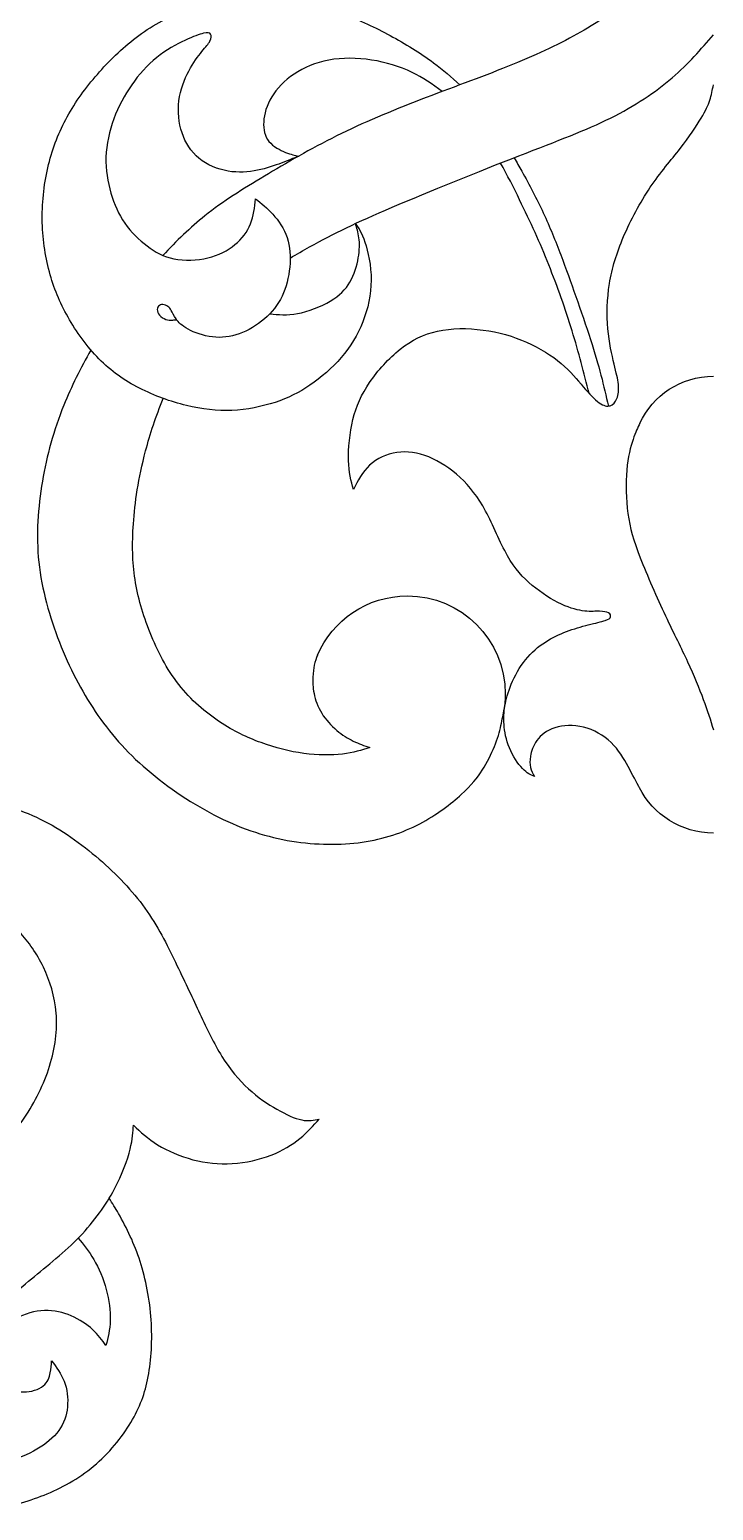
# Model space of a CAD drawing. Extents: x -97 to 91, y -16 to 189.
# Drawn here: x -41.8 to -5, y 26.9 to 106.5 of the extents above; entities that cross this region are included whole.
import ezdxf

# ---------------------------------------------------------------- set-up
doc = ezdxf.new("R2010")
doc.units = 0
doc.header["$MEASUREMENT"] = 0
doc.layers.add('LAYER_1', color=7, linetype='CONTINUOUS')

msp = doc.modelspace()

# ---------------------------------------------------------------- linework, layer by layer
at = {"layer": 'LAYER_1'}
for points, knots in [([(-5.0075, 117.3528), (-5.1664, 116.3835), (-5.3255, 115.4141), (-5.6877, 114.3236), (-5.6877, 114.3236), (-6.0499, 113.2331), (-6.6154, 112.0213), (-7.2869, 110.9561), (-7.2869, 110.9561), (-7.9583, 109.8908), (-8.7359, 108.9719), (-9.5689, 108.2146), (-9.5689, 108.2146), (-10.4019, 107.4573), (-11.2905, 106.8615), (-12.3508, 106.2759), (-12.3508, 106.2759), (-13.411, 105.6902), (-14.6429, 105.1146), (-16.0818, 104.5341), (-16.0818, 104.5341), (-17.5207, 103.9535), (-19.1666, 103.3678), (-20.7519, 102.7569), (-20.7519, 102.7569), (-22.3372, 102.146), (-23.8619, 101.5098), (-25.2756, 100.8081), (-25.2756, 100.8081), (-26.6892, 100.1063), (-27.9918, 99.3389), (-29.1631, 98.6371), (-29.1631, 98.6371), (-30.3345, 97.9353), (-31.3745, 97.2992), (-32.364, 96.5065), (-32.364, 96.5065), (-33.145, 95.881), (-33.8946, 95.1578), (-34.6251, 94.3795)], [0, 0, 0, 0, 0.0909091, 0.0909091, 0.0909091, 0.0909091, 0.1818182, 0.1818182, 0.1818182, 0.1818182, 0.2727273, 0.2727273, 0.2727273, 0.2727273, 0.3636364, 0.3636364, 0.3636364, 0.3636364, 0.4545455, 0.4545455, 0.4545455, 0.4545455, 0.5454545, 0.5454545, 0.5454545, 0.5454545, 0.6363636, 0.6363636, 0.6363636, 0.6363636, 0.7272727, 0.7272727, 0.7272727, 0.7272727, 0.8181818, 0.8181818, 0.8181818, 0.8181818, 1, 1, 1, 1]), ([(-28.8656, 91.2417), (-28.4068, 91.192), (-27.9479, 91.1423), (-27.3752, 91.2513), (-27.3752, 91.2513), (-26.8025, 91.3602), (-26.1159, 91.6278), (-25.6135, 91.9232), (-25.6135, 91.9232), (-25.1112, 92.2185), (-24.7931, 92.5417), (-24.5608, 92.9431), (-24.5608, 92.9431), (-24.3286, 93.3444), (-24.1822, 93.824), (-24.109, 94.2456), (-24.109, 94.2456), (-24.0358, 94.6672), (-24.0358, 95.0307), (-24.0738, 95.3293), (-24.0738, 95.3293), (-24.1118, 95.6279), (-24.1879, 95.8616), (-24.2639, 96.0952), (-24.2639, 96.0952), (-24.0919, 95.8464), (-23.92, 95.5976), (-23.7507, 95.092), (-23.7507, 95.092), (-23.5814, 94.5864), (-23.4148, 93.824), (-23.4173, 93.0541), (-23.4173, 93.0541), (-23.4198, 92.2842), (-23.5915, 91.5067), (-23.8692, 90.8024), (-23.8692, 90.8024), (-24.1468, 90.0981), (-24.5306, 89.467), (-25.0228, 88.894), (-25.0228, 88.894), (-25.5151, 88.3209), (-26.1159, 87.8059), (-26.7091, 87.402), (-26.7091, 87.402), (-27.3023, 86.9981), (-27.888, 86.7053), (-28.5872, 86.4756), (-28.5872, 86.4756), (-29.2865, 86.2459), (-30.0994, 86.0793), (-30.9071, 86.0439), (-30.9071, 86.0439), (-31.7149, 86.0086), (-32.5178, 86.1045), (-33.3584, 86.3089), (-33.3584, 86.3089), (-34.1989, 86.5134), (-35.0775, 86.8265), (-35.8802, 87.2379), (-35.8802, 87.2379), (-36.6829, 87.6494), (-37.41, 88.1593), (-38.0587, 88.8157), (-38.0587, 88.8157), (-38.7075, 89.472), (-39.2781, 90.2748), (-39.7248, 91.0649), (-39.7248, 91.0649), (-40.1716, 91.855), (-40.4948, 92.6326), (-40.727, 93.5034), (-40.727, 93.5034), (-40.9592, 94.3743), (-41.1006, 95.3387), (-41.1107, 96.3282), (-41.1107, 96.3282), (-41.1208, 97.3178), (-40.9996, 98.3326), (-40.7724, 99.2616), (-40.7724, 99.2616), (-40.5452, 100.1905), (-40.212, 101.0337), (-39.7678, 101.8365), (-39.7678, 101.8365), (-39.3235, 102.6392), (-38.7681, 103.4016), (-38.1471, 104.1185), (-38.1471, 104.1185), (-37.5261, 104.8354), (-36.8394, 105.5069), (-36.0619, 106.0976), (-36.0619, 106.0976), (-35.2845, 106.6883), (-34.416, 107.1983), (-33.4694, 107.5416), (-33.4694, 107.5416), (-32.5228, 107.8849), (-31.4978, 108.0616), (-30.5058, 108.1373), (-30.5058, 108.1373), (-29.5137, 108.213), (-28.5544, 108.1878), (-27.6154, 108.0515), (-27.6154, 108.0515), (-26.6763, 107.9152), (-25.7574, 107.6678), (-24.8891, 107.3497), (-24.8891, 107.3497), (-24.0207, 107.0317), (-23.2027, 106.6429), (-22.3949, 106.2062), (-22.3949, 106.2062), (-21.5871, 105.7695), (-20.7894, 105.2848), (-20.0548, 104.737), (-20.0548, 104.737), (-19.5543, 104.3638), (-19.0831, 103.9612), (-18.6539, 103.5477)], [0, 0, 0, 0, 0.0322581, 0.0322581, 0.0322581, 0.0322581, 0.0645161, 0.0645161, 0.0645161, 0.0645161, 0.0967742, 0.0967742, 0.0967742, 0.0967742, 0.1290323, 0.1290323, 0.1290323, 0.1290323, 0.1612903, 0.1612903, 0.1612903, 0.1612903, 0.1935484, 0.1935484, 0.1935484, 0.1935484, 0.2258065, 0.2258065, 0.2258065, 0.2258065, 0.2580645, 0.2580645, 0.2580645, 0.2580645, 0.2903226, 0.2903226, 0.2903226, 0.2903226, 0.3225806, 0.3225806, 0.3225806, 0.3225806, 0.3548387, 0.3548387, 0.3548387, 0.3548387, 0.3870968, 0.3870968, 0.3870968, 0.3870968, 0.4193548, 0.4193548, 0.4193548, 0.4193548, 0.4516129, 0.4516129, 0.4516129, 0.4516129, 0.483871, 0.483871, 0.483871, 0.483871, 0.516129, 0.516129, 0.516129, 0.516129, 0.5483871, 0.5483871, 0.5483871, 0.5483871, 0.5806452, 0.5806452, 0.5806452, 0.5806452, 0.6129032, 0.6129032, 0.6129032, 0.6129032, 0.6451613, 0.6451613, 0.6451613, 0.6451613, 0.6774194, 0.6774194, 0.6774194, 0.6774194, 0.7096774, 0.7096774, 0.7096774, 0.7096774, 0.7419355, 0.7419355, 0.7419355, 0.7419355, 0.7741935, 0.7741935, 0.7741935, 0.7741935, 0.8064516, 0.8064516, 0.8064516, 0.8064516, 0.8387097, 0.8387097, 0.8387097, 0.8387097, 0.8709677, 0.8709677, 0.8709677, 0.8709677, 0.9032258, 0.9032258, 0.9032258, 0.9032258, 0.9354839, 0.9354839, 0.9354839, 0.9354839, 1, 1, 1, 1]), ([(-19.5968, 103.1953), (-20.1221, 103.6068), (-20.6466, 103.946), (-21.2095, 104.2169), (-21.2095, 104.2169), (-21.886, 104.5425), (-22.6181, 104.7698), (-23.3906, 104.8884), (-23.3906, 104.8884), (-24.163, 105.0071), (-24.9759, 105.0172), (-25.6953, 104.886), (-25.6953, 104.886), (-26.4148, 104.7547), (-27.0408, 104.482), (-27.5608, 104.1312), (-27.5608, 104.1312), (-28.0809, 103.7803), (-28.4949, 103.3511), (-28.7675, 102.9017), (-28.7675, 102.9017), (-29.0401, 102.4524), (-29.1714, 101.9828), (-29.1966, 101.5664), (-29.1966, 101.5664), (-29.2219, 101.1498), (-29.1411, 100.7863), (-28.9139, 100.5086), (-28.9139, 100.5086), (-28.6867, 100.2309), (-28.3131, 100.0391), (-28.022, 99.9221), (-28.022, 99.9221), (-27.7309, 99.8051), (-27.5221, 99.7629), (-27.3135, 99.7208), (-27.3135, 99.7208), (-27.6029, 99.6014), (-27.8924, 99.4819), (-28.2517, 99.3465), (-28.2517, 99.3465), (-28.6109, 99.211), (-29.0402, 99.0596), (-29.5273, 98.9611), (-29.5273, 98.9611), (-30.0145, 98.8627), (-30.5598, 98.8172), (-31.1177, 98.9131), (-31.1177, 98.9131), (-31.6756, 99.009), (-32.2461, 99.2464), (-32.6803, 99.6023), (-32.6803, 99.6023), (-33.1145, 99.9582), (-33.4124, 100.4328), (-33.5916, 100.973), (-33.5916, 100.973), (-33.7708, 101.5132), (-33.8314, 102.1191), (-33.7557, 102.7023), (-33.7557, 102.7023), (-33.68, 103.2854), (-33.4679, 103.8458), (-33.2306, 104.2976), (-33.2306, 104.2976), (-32.9934, 104.7495), (-32.7308, 105.0929), (-32.5238, 105.3453), (-32.5238, 105.3453), (-32.3168, 105.5977), (-32.1653, 105.7593), (-32.0871, 105.9107), (-32.0871, 105.9107), (-32.0088, 106.0622), (-32.0037, 106.2036), (-32.0542, 106.2818), (-32.0542, 106.2818), (-32.1047, 106.3601), (-32.2108, 106.3752), (-32.4304, 106.3248), (-32.4304, 106.3248), (-32.65, 106.2743), (-32.9832, 106.1581), (-33.4325, 105.9461), (-33.4325, 105.9461), (-33.8819, 105.734), (-34.4474, 105.426), (-34.9548, 105.0196), (-34.9548, 105.0196), (-35.4622, 104.6132), (-35.9116, 104.1083), (-36.3003, 103.553), (-36.3003, 103.553), (-36.689, 102.9976), (-37.0172, 102.3917), (-37.2595, 101.7304), (-37.2595, 101.7304), (-37.5018, 101.069), (-37.6584, 100.352), (-37.6811, 99.668), (-37.6811, 99.668), (-37.7038, 98.9839), (-37.5927, 98.3325), (-37.4161, 97.7342), (-37.4161, 97.7342), (-37.2394, 97.136), (-36.997, 96.5907), (-36.6638, 96.1111), (-36.6638, 96.1111), (-36.3306, 95.6315), (-35.9064, 95.2175), (-35.4723, 94.8868), (-35.4723, 94.8868), (-35.0381, 94.5561), (-34.5938, 94.3087), (-34.0308, 94.1976), (-34.0308, 94.1976), (-33.4679, 94.0865), (-32.7863, 94.1117), (-32.2032, 94.2506), (-32.2032, 94.2506), (-31.6201, 94.3894), (-31.1353, 94.6419), (-30.7491, 94.9574), (-30.7491, 94.9574), (-30.3629, 95.273), (-30.0751, 95.6517), (-29.906, 96.0732), (-29.906, 96.0732), (-29.7369, 96.4948), (-29.6863, 96.9593), (-29.6359, 97.4237), (-29.6359, 97.4237), (-29.3229, 97.1764), (-29.0098, 96.929), (-28.7044, 96.5907), (-28.7044, 96.5907), (-28.399, 96.2525), (-28.101, 95.8233), (-27.937, 95.3361), (-27.937, 95.3361), (-27.7729, 94.8489), (-27.7426, 94.3036), (-27.7956, 93.7558), (-27.7956, 93.7558), (-27.8486, 93.208), (-27.985, 92.6577), (-28.2121, 92.1832), (-28.2121, 92.1832), (-28.4393, 91.7086), (-28.7574, 91.3097), (-29.1562, 90.9664), (-29.1562, 90.9664), (-29.5551, 90.6231), (-30.0348, 90.3353), (-30.5144, 90.1636), (-30.5144, 90.1636), (-30.994, 89.992), (-31.4736, 89.9364), (-31.9583, 89.9945), (-31.9583, 89.9945), (-32.443, 90.0525), (-32.9328, 90.2242), (-33.2685, 90.4085), (-33.2685, 90.4085), (-33.6042, 90.5927), (-33.786, 90.7897), (-33.9122, 90.9664), (-33.9122, 90.9664), (-34.0384, 91.1431), (-34.1091, 91.2996), (-34.169, 91.4094), (-34.169, 91.4094), (-34.229, 91.5192), (-34.2783, 91.5823), (-34.354, 91.6353), (-34.354, 91.6353), (-34.4297, 91.6883), (-34.532, 91.7312), (-34.6247, 91.7369), (-34.6247, 91.7369), (-34.7175, 91.7426), (-34.8008, 91.711), (-34.8551, 91.6499), (-34.8551, 91.6499), (-34.9093, 91.5886), (-34.9346, 91.4977), (-34.9157, 91.3943), (-34.9157, 91.3943), (-34.8967, 91.2908), (-34.8336, 91.1746), (-34.732, 91.0869), (-34.732, 91.0869), (-34.6304, 90.9992), (-34.4903, 90.9398), (-34.3736, 90.9146), (-34.3736, 90.9146), (-34.2568, 90.8894), (-34.1634, 90.8982), (-34.0851, 90.9053), (-34.0851, 90.9053), (-34.0068, 90.9124), (-33.9436, 90.9178), (-33.8805, 90.9232)], [0, 0, 0, 0, 0.0192308, 0.0192308, 0.0192308, 0.0192308, 0.0384615, 0.0384615, 0.0384615, 0.0384615, 0.0576923, 0.0576923, 0.0576923, 0.0576923, 0.0769231, 0.0769231, 0.0769231, 0.0769231, 0.0961538, 0.0961538, 0.0961538, 0.0961538, 0.1153846, 0.1153846, 0.1153846, 0.1153846, 0.1346154, 0.1346154, 0.1346154, 0.1346154, 0.1538462, 0.1538462, 0.1538462, 0.1538462, 0.1730769, 0.1730769, 0.1730769, 0.1730769, 0.1923077, 0.1923077, 0.1923077, 0.1923077, 0.2115385, 0.2115385, 0.2115385, 0.2115385, 0.2307692, 0.2307692, 0.2307692, 0.2307692, 0.25, 0.25, 0.25, 0.25, 0.2692308, 0.2692308, 0.2692308, 0.2692308, 0.2884615, 0.2884615, 0.2884615, 0.2884615, 0.3076923, 0.3076923, 0.3076923, 0.3076923, 0.3269231, 0.3269231, 0.3269231, 0.3269231, 0.3461538, 0.3461538, 0.3461538, 0.3461538, 0.3653846, 0.3653846, 0.3653846, 0.3653846, 0.3846154, 0.3846154, 0.3846154, 0.3846154, 0.4038462, 0.4038462, 0.4038462, 0.4038462, 0.4230769, 0.4230769, 0.4230769, 0.4230769, 0.4423077, 0.4423077, 0.4423077, 0.4423077, 0.4615385, 0.4615385, 0.4615385, 0.4615385, 0.4807692, 0.4807692, 0.4807692, 0.4807692, 0.5, 0.5, 0.5, 0.5, 0.5192308, 0.5192308, 0.5192308, 0.5192308, 0.5384615, 0.5384615, 0.5384615, 0.5384615, 0.5576923, 0.5576923, 0.5576923, 0.5576923, 0.5769231, 0.5769231, 0.5769231, 0.5769231, 0.5961538, 0.5961538, 0.5961538, 0.5961538, 0.6153846, 0.6153846, 0.6153846, 0.6153846, 0.6346154, 0.6346154, 0.6346154, 0.6346154, 0.6538462, 0.6538462, 0.6538462, 0.6538462, 0.6730769, 0.6730769, 0.6730769, 0.6730769, 0.6923077, 0.6923077, 0.6923077, 0.6923077, 0.7115385, 0.7115385, 0.7115385, 0.7115385, 0.7307692, 0.7307692, 0.7307692, 0.7307692, 0.75, 0.75, 0.75, 0.75, 0.7692308, 0.7692308, 0.7692308, 0.7692308, 0.7884615, 0.7884615, 0.7884615, 0.7884615, 0.8076923, 0.8076923, 0.8076923, 0.8076923, 0.8269231, 0.8269231, 0.8269231, 0.8269231, 0.8461538, 0.8461538, 0.8461538, 0.8461538, 0.8653846, 0.8653846, 0.8653846, 0.8653846, 0.8846154, 0.8846154, 0.8846154, 0.8846154, 0.9038462, 0.9038462, 0.9038462, 0.9038462, 0.9230769, 0.9230769, 0.9230769, 0.9230769, 0.9423077, 0.9423077, 0.9423077, 0.9423077, 0.9615385, 0.9615385, 0.9615385, 0.9615385, 1, 1, 1, 1]), ([(-27.7717, 94.2364), (-27.4194, 94.4472), (-27.0702, 94.6476), (-26.731, 94.8366), (-26.731, 94.8366), (-25.4083, 95.5737), (-24.2369, 96.1392), (-22.2831, 96.9722), (-22.2831, 96.9722), (-20.3292, 97.8053), (-17.5928, 98.9059), (-15.4723, 99.7339), (-15.4723, 99.7339), (-13.3518, 100.5619), (-11.8473, 101.1173), (-10.5397, 101.7686), (-10.5397, 101.7686), (-9.2321, 102.4198), (-8.1213, 103.167), (-7.2321, 103.9294), (-7.2321, 103.9294), (-6.3429, 104.6917), (-5.6751, 105.4693), (-5.0075, 106.2468)], [0, 0, 0, 0, 0.1428571, 0.1428571, 0.1428571, 0.1428571, 0.2857143, 0.2857143, 0.2857143, 0.2857143, 0.4285714, 0.4285714, 0.4285714, 0.4285714, 0.5714286, 0.5714286, 0.5714286, 0.5714286, 0.7142857, 0.7142857, 0.7142857, 0.7142857, 1, 1, 1, 1]), ([(-8.9508, 65.676), (-9.1535, 66.0639), (-9.3562, 66.452), (-9.5938, 66.8833), (-9.5938, 66.8833), (-9.8315, 67.3146), (-10.1041, 67.7892), (-10.508, 68.1779), (-10.508, 68.1779), (-10.9119, 68.5667), (-11.4471, 68.8697), (-11.9924, 69.006), (-11.9924, 69.006), (-12.5376, 69.1423), (-13.093, 69.1119), (-13.5322, 68.9706), (-13.5322, 68.9706), (-13.9714, 68.8292), (-14.2946, 68.5768), (-14.5016, 68.2941), (-14.5016, 68.2941), (-14.7086, 68.0113), (-14.7995, 67.6983), (-14.8449, 67.4484), (-14.8449, 67.4484), (-14.8904, 67.1985), (-14.8904, 67.0117), (-14.8474, 66.8401), (-14.8474, 66.8401), (-14.8045, 66.6684), (-14.7187, 66.5118), (-14.6329, 66.3553), (-14.6329, 66.3553), (-14.8348, 66.4412), (-15.0368, 66.527), (-15.2791, 66.7794), (-15.2791, 66.7794), (-15.5214, 67.0318), (-15.8042, 67.4509), (-15.9834, 67.8876), (-15.9834, 67.8876), (-16.1626, 68.3244), (-16.2384, 68.7788), (-16.2666, 69.1481), (-16.2666, 69.1481), (-16.2948, 69.5174), (-16.2755, 69.8016), (-16.2175, 70.1423), (-16.2175, 70.1423), (-16.1594, 70.4831), (-16.0626, 70.8805), (-15.8804, 71.319), (-15.8804, 71.319), (-15.6982, 71.7575), (-15.4306, 72.2371), (-15.11, 72.6335), (-15.11, 72.6335), (-14.7894, 73.0298), (-14.4158, 73.3428), (-14.0447, 73.5851), (-14.0447, 73.5851), (-13.6736, 73.8275), (-13.305, 73.9991), (-12.9138, 74.1456), (-12.9138, 74.1456), (-12.5225, 74.292), (-12.1085, 74.4131), (-11.7349, 74.509), (-11.7349, 74.509), (-11.3613, 74.605), (-11.0281, 74.6757), (-10.8287, 74.7413), (-10.8287, 74.7413), (-10.6292, 74.807), (-10.5635, 74.8675), (-10.5433, 74.9382), (-10.5433, 74.9382), (-10.5232, 75.0089), (-10.5484, 75.0897), (-10.6468, 75.1477), (-10.6468, 75.1477), (-10.7453, 75.2058), (-10.917, 75.2412), (-11.129, 75.2437), (-11.129, 75.2437), (-11.3411, 75.2462), (-11.5935, 75.2159), (-11.9292, 75.2512), (-11.9292, 75.2512), (-12.265, 75.2866), (-12.6841, 75.3876), (-13.1813, 75.6198), (-13.1813, 75.6198), (-13.6786, 75.852), (-14.2542, 76.2156), (-14.7565, 76.632), (-14.7565, 76.632), (-15.2589, 77.0486), (-15.6881, 77.5182), (-16.0869, 78.2249), (-16.0869, 78.2249), (-16.4857, 78.9318), (-16.8543, 79.8759), (-17.2607, 80.6307), (-17.2607, 80.6307), (-17.6671, 81.3855), (-18.1115, 81.9509), (-18.629, 82.4306), (-18.629, 82.4306), (-19.1465, 82.9102), (-19.7372, 83.304), (-20.3203, 83.5413), (-20.3203, 83.5413), (-20.9034, 83.7786), (-21.479, 83.8594), (-22.0318, 83.7786), (-22.0318, 83.7786), (-22.5847, 83.6978), (-23.1148, 83.4554), (-23.501, 83.097), (-23.501, 83.097), (-23.8872, 82.7385), (-24.1296, 82.264), (-24.3719, 81.7894), (-24.3719, 81.7894), (-24.4931, 82.2488), (-24.6143, 82.7083), (-24.6345, 83.3519), (-24.6345, 83.3519), (-24.6547, 83.9957), (-24.5739, 84.8237), (-24.3947, 85.5507), (-24.3947, 85.5507), (-24.2154, 86.2777), (-23.9377, 86.9038), (-23.5011, 87.5449), (-23.5011, 87.5449), (-23.0643, 88.1861), (-22.4685, 88.8425), (-21.8526, 89.3322), (-21.8526, 89.3322), (-21.2367, 89.8219), (-20.6005, 90.1451), (-19.8482, 90.3091), (-19.8482, 90.3091), (-19.096, 90.4732), (-18.2276, 90.4783), (-17.3971, 90.3672), (-17.3971, 90.3672), (-16.5666, 90.2561), (-15.7739, 90.0289), (-15.057, 89.7134), (-15.057, 89.7134), (-14.3401, 89.3979), (-13.6988, 88.9939), (-13.1965, 88.5673), (-13.1965, 88.5673), (-12.6942, 88.1407), (-12.3306, 87.6913), (-12.005, 87.3127), (-12.005, 87.3127), (-11.6793, 86.9341), (-11.3915, 86.6261), (-11.1518, 86.4544), (-11.1518, 86.4544), (-10.9119, 86.2828), (-10.7201, 86.2474), (-10.5611, 86.2953), (-10.5611, 86.2953), (-10.402, 86.3433), (-10.2758, 86.4746), (-10.1975, 86.6765), (-10.1975, 86.6765), (-10.1193, 86.8785), (-10.089, 87.1512), (-10.1167, 87.444), (-10.1167, 87.444), (-10.1445, 87.7368), (-10.2303, 88.0498), (-10.3489, 88.537), (-10.3489, 88.537), (-10.4676, 89.0242), (-10.6191, 89.6856), (-10.6847, 90.4379), (-10.6847, 90.4379), (-10.7503, 91.1901), (-10.7302, 92.0333), (-10.5964, 92.8613), (-10.5964, 92.8613), (-10.4626, 93.6893), (-10.2152, 94.5022), (-9.8365, 95.3882), (-9.8365, 95.3882), (-9.4579, 96.2743), (-8.9479, 97.2335), (-8.4027, 98.0413), (-8.4027, 98.0413), (-7.8574, 98.8491), (-7.2768, 99.5055), (-6.7922, 100.1264), (-6.7922, 100.1264), (-6.3074, 100.7474), (-5.9187, 101.3331), (-5.6637, 101.7597), (-5.6637, 101.7597), (-5.4088, 102.1863), (-5.2876, 102.4539), (-5.2005, 102.7265), (-5.2005, 102.7265), (-5.1134, 102.9992), (-5.0605, 103.2769), (-5.0075, 103.5546)], [0, 0, 0, 0, 0.0185185, 0.0185185, 0.0185185, 0.0185185, 0.037037, 0.037037, 0.037037, 0.037037, 0.0555556, 0.0555556, 0.0555556, 0.0555556, 0.0740741, 0.0740741, 0.0740741, 0.0740741, 0.0925926, 0.0925926, 0.0925926, 0.0925926, 0.1111111, 0.1111111, 0.1111111, 0.1111111, 0.1296296, 0.1296296, 0.1296296, 0.1296296, 0.1481481, 0.1481481, 0.1481481, 0.1481481, 0.1666667, 0.1666667, 0.1666667, 0.1666667, 0.1851852, 0.1851852, 0.1851852, 0.1851852, 0.2037037, 0.2037037, 0.2037037, 0.2037037, 0.2222222, 0.2222222, 0.2222222, 0.2222222, 0.2407407, 0.2407407, 0.2407407, 0.2407407, 0.2592593, 0.2592593, 0.2592593, 0.2592593, 0.2777778, 0.2777778, 0.2777778, 0.2777778, 0.2962963, 0.2962963, 0.2962963, 0.2962963, 0.3148148, 0.3148148, 0.3148148, 0.3148148, 0.3333333, 0.3333333, 0.3333333, 0.3333333, 0.3518519, 0.3518519, 0.3518519, 0.3518519, 0.3703704, 0.3703704, 0.3703704, 0.3703704, 0.3888889, 0.3888889, 0.3888889, 0.3888889, 0.4074074, 0.4074074, 0.4074074, 0.4074074, 0.4259259, 0.4259259, 0.4259259, 0.4259259, 0.4444444, 0.4444444, 0.4444444, 0.4444444, 0.462963, 0.462963, 0.462963, 0.462963, 0.4814815, 0.4814815, 0.4814815, 0.4814815, 0.5, 0.5, 0.5, 0.5, 0.5185185, 0.5185185, 0.5185185, 0.5185185, 0.537037, 0.537037, 0.537037, 0.537037, 0.5555556, 0.5555556, 0.5555556, 0.5555556, 0.5740741, 0.5740741, 0.5740741, 0.5740741, 0.5925926, 0.5925926, 0.5925926, 0.5925926, 0.6111111, 0.6111111, 0.6111111, 0.6111111, 0.6296296, 0.6296296, 0.6296296, 0.6296296, 0.6481481, 0.6481481, 0.6481481, 0.6481481, 0.6666667, 0.6666667, 0.6666667, 0.6666667, 0.6851852, 0.6851852, 0.6851852, 0.6851852, 0.7037037, 0.7037037, 0.7037037, 0.7037037, 0.7222222, 0.7222222, 0.7222222, 0.7222222, 0.7407407, 0.7407407, 0.7407407, 0.7407407, 0.7592593, 0.7592593, 0.7592593, 0.7592593, 0.7777778, 0.7777778, 0.7777778, 0.7777778, 0.7962963, 0.7962963, 0.7962963, 0.7962963, 0.8148148, 0.8148148, 0.8148148, 0.8148148, 0.8333333, 0.8333333, 0.8333333, 0.8333333, 0.8518519, 0.8518519, 0.8518519, 0.8518519, 0.8703704, 0.8703704, 0.8703704, 0.8703704, 0.8888889, 0.8888889, 0.8888889, 0.8888889, 0.9074074, 0.9074074, 0.9074074, 0.9074074, 0.9259259, 0.9259259, 0.9259259, 0.9259259, 0.9444444, 0.9444444, 0.9444444, 0.9444444, 0.962963, 0.962963, 0.962963, 0.962963, 1, 1, 1, 1]), ([(-15.7253, 99.6349), (-15.5863, 99.3965), (-15.4492, 99.1554), (-15.314, 98.9132), (-15.314, 98.9132), (-14.9025, 98.1761), (-14.5087, 97.4289), (-14.1579, 96.6716), (-14.1579, 96.6716), (-13.807, 95.9142), (-13.499, 95.1468), (-13.2163, 94.4047), (-13.2163, 94.4047), (-12.9336, 93.6625), (-12.676, 92.9455), (-12.4059, 92.1756), (-12.4059, 92.1756), (-12.1358, 91.4057), (-11.8531, 90.5827), (-11.6208, 89.8608), (-11.6208, 89.8608), (-11.3886, 89.1388), (-11.2068, 88.5178), (-11.0549, 87.9374), (-11.0549, 87.9374), (-10.9028, 87.3569), (-10.7804, 86.817), (-10.6582, 86.2771)], [0, 0, 0, 0, 0.125, 0.125, 0.125, 0.125, 0.25, 0.25, 0.25, 0.25, 0.375, 0.375, 0.375, 0.375, 0.5, 0.5, 0.5, 0.5, 0.625, 0.625, 0.625, 0.625, 0.75, 0.75, 0.75, 0.75, 1, 1, 1, 1]), ([(-11.682, 86.9488), (-11.9666, 88.0524), (-12.2511, 89.1561), (-12.608, 90.3187), (-12.608, 90.3187), (-12.9648, 91.4814), (-13.394, 92.7032), (-13.8636, 93.8745), (-13.8636, 93.8745), (-14.3331, 95.0459), (-14.843, 96.1667), (-15.4312, 97.3683), (-15.4312, 97.3683), (-15.7533, 98.0263), (-16.0988, 98.7086), (-16.4533, 99.3487)], [0, 0, 0, 0, 0.2, 0.2, 0.2, 0.2, 0.4, 0.4, 0.4, 0.4, 0.6, 0.6, 0.6, 0.6, 1, 1, 1, 1]), ([(-38.4931, 89.2895), (-39.0472, 88.3287), (-39.5471, 87.3127), (-39.9473, 86.3232), (-39.9473, 86.3232), (-40.5026, 84.95), (-40.8662, 83.6271), (-41.1035, 82.2286), (-41.1035, 82.2286), (-41.3407, 80.8302), (-41.4518, 79.3559), (-41.2953, 77.8817), (-41.2953, 77.8817), (-41.1388, 76.4075), (-40.7147, 74.9332), (-40.1846, 73.5751), (-40.1846, 73.5751), (-39.6545, 72.217), (-39.0183, 70.975), (-38.256, 69.8441), (-38.256, 69.8441), (-37.4936, 68.7132), (-36.605, 67.6933), (-35.4741, 66.724), (-35.4741, 66.724), (-34.3432, 65.7546), (-32.9699, 64.8357), (-31.632, 64.1693), (-31.632, 64.1693), (-30.2941, 63.5029), (-28.9915, 63.0888), (-27.6838, 62.8768), (-27.6838, 62.8768), (-26.3762, 62.6648), (-25.0635, 62.6546), (-23.8973, 62.8212), (-23.8973, 62.8212), (-22.731, 62.9878), (-21.7112, 63.3312), (-20.8074, 63.8058), (-20.8074, 63.8058), (-19.9037, 64.2803), (-19.1161, 64.8862), (-18.567, 65.3873), (-18.567, 65.3873), (-18.018, 65.8884), (-17.7074, 66.2847), (-17.4399, 66.7012), (-17.4399, 66.7012), (-17.1723, 67.1177), (-16.9476, 67.5544), (-16.7821, 67.9646), (-16.7821, 67.9646), (-16.6167, 68.3748), (-16.5104, 68.7585), (-16.4348, 69.092), (-16.4348, 69.092), (-16.3593, 69.4255), (-16.3146, 69.709), (-16.2698, 69.9924)], [0, 0, 0, 0, 0.0625, 0.0625, 0.0625, 0.0625, 0.125, 0.125, 0.125, 0.125, 0.1875, 0.1875, 0.1875, 0.1875, 0.25, 0.25, 0.25, 0.25, 0.3125, 0.3125, 0.3125, 0.3125, 0.375, 0.375, 0.375, 0.375, 0.4375, 0.4375, 0.4375, 0.4375, 0.5, 0.5, 0.5, 0.5, 0.5625, 0.5625, 0.5625, 0.5625, 0.625, 0.625, 0.625, 0.625, 0.6875, 0.6875, 0.6875, 0.6875, 0.75, 0.75, 0.75, 0.75, 0.8125, 0.8125, 0.8125, 0.8125, 0.875, 0.875, 0.875, 0.875, 1, 1, 1, 1]), ([(-26.3066, 72.8741), (-26.3686, 72.7059), (-26.4306, 72.5376), (-26.4742, 72.3492), (-26.4742, 72.3492), (-26.5179, 72.1608), (-26.5431, 71.9522), (-26.5538, 71.7003), (-26.5538, 71.7003), (-26.5645, 71.4483), (-26.5606, 71.1529), (-26.4918, 70.8159), (-26.4918, 70.8159), (-26.4229, 70.4789), (-26.2891, 70.1002), (-26.0746, 69.7519), (-26.0746, 69.7519), (-25.86, 69.4035), (-25.5646, 69.0854), (-25.268, 68.8355), (-25.268, 68.8355), (-24.9714, 68.5856), (-24.6735, 68.4038), (-24.3769, 68.26), (-24.3769, 68.26), (-24.0803, 68.1161), (-23.7849, 68.0101), (-23.4896, 67.904), (-23.4896, 67.904), (-23.9313, 67.7678), (-24.3731, 67.6314), (-24.9613, 67.562), (-24.9613, 67.562), (-25.5494, 67.4926), (-26.2841, 67.49), (-27.0426, 67.5923), (-27.0426, 67.5923), (-27.8012, 67.6945), (-28.5838, 67.9015), (-29.336, 68.1742), (-29.336, 68.1742), (-30.0883, 68.4468), (-30.8103, 68.785), (-31.5676, 69.2899), (-31.5676, 69.2899), (-32.325, 69.7948), (-33.1177, 70.4663), (-33.7664, 71.2967), (-33.7664, 71.2967), (-34.4152, 72.1273), (-34.9201, 73.1169), (-35.3089, 74.0862), (-35.3089, 74.0862), (-35.6976, 75.0555), (-35.9703, 76.0048), (-36.1167, 76.9489), (-36.1167, 76.9489), (-36.2631, 77.893), (-36.2833, 78.8321), (-36.2047, 79.9509), (-36.2047, 79.9509), (-36.1262, 81.0698), (-35.9489, 82.3685), (-35.5501, 83.8679), (-35.5501, 83.8679), (-35.3107, 84.768), (-34.9914, 85.7405), (-34.6026, 86.6846)], [0, 0, 0, 0, 0.0555556, 0.0555556, 0.0555556, 0.0555556, 0.1111111, 0.1111111, 0.1111111, 0.1111111, 0.1666667, 0.1666667, 0.1666667, 0.1666667, 0.2222222, 0.2222222, 0.2222222, 0.2222222, 0.2777778, 0.2777778, 0.2777778, 0.2777778, 0.3333333, 0.3333333, 0.3333333, 0.3333333, 0.3888889, 0.3888889, 0.3888889, 0.3888889, 0.4444444, 0.4444444, 0.4444444, 0.4444444, 0.5, 0.5, 0.5, 0.5, 0.5555556, 0.5555556, 0.5555556, 0.5555556, 0.6111111, 0.6111111, 0.6111111, 0.6111111, 0.6666667, 0.6666667, 0.6666667, 0.6666667, 0.7222222, 0.7222222, 0.7222222, 0.7222222, 0.7777778, 0.7777778, 0.7777778, 0.7777778, 0.8333333, 0.8333333, 0.8333333, 0.8333333, 0.8888889, 0.8888889, 0.8888889, 0.8888889, 1, 1, 1, 1]), ([(-8.9617, 85.3603), (-9.08, 85.1167), (-9.1983, 84.8729), (-9.3306, 84.4797), (-9.3306, 84.4797), (-9.463, 84.0865), (-9.6094, 83.5438), (-9.6712, 82.837), (-9.6712, 82.837), (-9.7331, 82.1301), (-9.7104, 81.2592), (-9.6031, 80.4893), (-9.6031, 80.4893), (-9.4958, 79.7194), (-9.3039, 79.0504), (-8.9417, 78.1151), (-8.9417, 78.1151), (-8.5795, 77.1798), (-8.0468, 75.9782), (-7.5861, 74.9975), (-7.5861, 74.9975), (-7.1254, 74.0167), (-6.7366, 73.2568), (-6.3984, 72.5273), (-6.3984, 72.5273), (-6.0601, 71.7978), (-5.7723, 71.0985), (-5.5489, 70.4939), (-5.5489, 70.4939), (-5.3255, 69.8894), (-5.1665, 69.3794), (-5.0075, 68.8695)], [0, 0, 0, 0, 0.1111111, 0.1111111, 0.1111111, 0.1111111, 0.2222222, 0.2222222, 0.2222222, 0.2222222, 0.3333333, 0.3333333, 0.3333333, 0.3333333, 0.4444444, 0.4444444, 0.4444444, 0.4444444, 0.5555556, 0.5555556, 0.5555556, 0.5555556, 0.6666667, 0.6666667, 0.6666667, 0.6666667, 0.7777778, 0.7777778, 0.7777778, 0.7777778, 1, 1, 1, 1]), ([(-26.3068, 72.8736), (-25.5031, 74.7504), (-23.6394, 76.0653), (-21.4684, 76.0653), (-21.4684, 76.0653), (-18.5629, 76.0653), (-16.2076, 73.71), (-16.2076, 70.8044), (-16.2076, 70.8044), (-16.2076, 70.5184), (-16.2304, 70.2377), (-16.2743, 69.964)], [0, 0, 0, 0, 0.25, 0.25, 0.25, 0.25, 0.5, 0.5, 0.5, 0.5, 1, 1, 1, 1]), ([(-56.5616, 60.0951), (-56.5434, 60.1234), (-56.5251, 60.1517), (-56.5066, 60.1799), (-56.5066, 60.1799), (-55.6509, 61.4901), (-54.5149, 62.7624), (-53.206, 63.627), (-53.206, 63.627), (-51.8971, 64.4916), (-50.4152, 64.9485), (-48.9372, 65.1567), (-48.9372, 65.1567), (-47.4591, 65.3649), (-45.9849, 65.3246), (-44.652, 65.1176), (-44.652, 65.1176), (-43.3192, 64.9106), (-42.1277, 64.5369), (-41.0018, 63.9564), (-41.0018, 63.9564), (-39.8759, 63.3758), (-38.8156, 62.5881), (-37.8766, 61.7551), (-37.8766, 61.7551), (-36.9375, 60.9221), (-36.1196, 60.0436), (-35.4633, 59.0944), (-35.4633, 59.0944), (-34.807, 58.1453), (-34.3122, 57.1254), (-33.8628, 56.1914), (-33.8628, 56.1914), (-33.4135, 55.2574), (-33.0096, 54.4091), (-32.6259, 53.5913), (-32.6259, 53.5913), (-32.2422, 52.7734), (-31.8787, 51.9858), (-31.4496, 51.2991), (-31.4496, 51.2991), (-31.0204, 50.6125), (-30.5256, 50.0268), (-30.0157, 49.5573), (-30.0157, 49.5573), (-29.5058, 49.0878), (-28.9807, 48.7344), (-28.486, 48.4517), (-28.486, 48.4517), (-27.9912, 48.1689), (-27.5266, 47.9569), (-27.1531, 47.8811), (-27.1531, 47.8811), (-26.7795, 47.8054), (-26.4967, 47.866), (-26.214, 47.9265)], [0, 0, 0, 0, 0.0666667, 0.0666667, 0.0666667, 0.0666667, 0.1333333, 0.1333333, 0.1333333, 0.1333333, 0.2, 0.2, 0.2, 0.2, 0.2666667, 0.2666667, 0.2666667, 0.2666667, 0.3333333, 0.3333333, 0.3333333, 0.3333333, 0.4, 0.4, 0.4, 0.4, 0.4666667, 0.4666667, 0.4666667, 0.4666667, 0.5333333, 0.5333333, 0.5333333, 0.5333333, 0.6, 0.6, 0.6, 0.6, 0.6666667, 0.6666667, 0.6666667, 0.6666667, 0.7333333, 0.7333333, 0.7333333, 0.7333333, 0.8, 0.8, 0.8, 0.8, 0.8666667, 0.8666667, 0.8666667, 0.8666667, 1, 1, 1, 1]), ([(-51.3748, 39.9314), (-51.8409, 40.1755), (-52.307, 40.4196), (-52.8404, 40.741), (-52.8404, 40.741), (-53.3739, 41.0625), (-53.9747, 41.4613), (-54.5149, 42.0141), (-54.5149, 42.0141), (-55.0551, 42.567), (-55.5348, 43.2738), (-55.8351, 44.0185), (-55.8351, 44.0185), (-56.1355, 44.7632), (-56.2567, 45.5458), (-56.2795, 46.2753), (-56.2795, 46.2753), (-56.3022, 47.0048), (-56.2264, 47.6814), (-56.0598, 48.2494), (-56.0598, 48.2494), (-55.8932, 48.8173), (-55.6357, 49.2768), (-55.3782, 49.7362), (-55.3782, 49.7362), (-55.348, 49.2516), (-55.3176, 48.7668), (-55.1889, 48.2165), (-55.1889, 48.2165), (-55.0602, 47.6662), (-54.833, 47.0502), (-54.4821, 46.5126), (-54.4821, 46.5126), (-54.1312, 45.9749), (-53.6566, 45.5155), (-53.1063, 45.1343), (-53.1063, 45.1343), (-52.556, 44.7531), (-51.9299, 44.4501), (-51.2004, 44.2609), (-51.2004, 44.2609), (-50.4709, 44.0715), (-49.6378, 43.9957), (-48.7821, 44.0336), (-48.7821, 44.0336), (-47.9263, 44.0715), (-47.0478, 44.223), (-46.2577, 44.5006), (-46.2577, 44.5006), (-45.4675, 44.7783), (-44.7658, 45.1823), (-44.0665, 45.7654), (-44.0665, 45.7654), (-43.3673, 46.3485), (-42.6705, 47.1109), (-42.0824, 47.9767), (-42.0824, 47.9767), (-41.4942, 48.8426), (-41.0145, 49.812), (-40.7141, 50.7813), (-40.7141, 50.7813), (-40.4138, 51.7507), (-40.2925, 52.7201), (-40.3632, 53.6238), (-40.3632, 53.6238), (-40.4339, 54.5275), (-40.6965, 55.3656), (-41.0474, 56.0977), (-41.0474, 56.0977), (-41.3982, 56.8297), (-41.8375, 57.4558), (-42.3474, 57.9858), (-42.3474, 57.9858), (-42.8573, 58.516), (-43.4379, 58.9502), (-44.1599, 59.349), (-44.1599, 59.349), (-44.8819, 59.7479), (-45.7453, 60.1114), (-46.6717, 60.2604), (-46.6717, 60.2604), (-47.5981, 60.4093), (-48.5877, 60.3436), (-49.4611, 60.172), (-49.4611, 60.172), (-50.3345, 60.0003), (-51.0919, 59.7226), (-51.8542, 59.2885), (-51.8542, 59.2885), (-52.6166, 58.8543), (-53.384, 58.2636), (-54.1034, 57.5189), (-54.1034, 57.5189), (-54.157, 57.4634), (-54.2103, 57.4072), (-54.2632, 57.3501)], [0, 0, 0, 0, 0.04, 0.04, 0.04, 0.04, 0.08, 0.08, 0.08, 0.08, 0.12, 0.12, 0.12, 0.12, 0.16, 0.16, 0.16, 0.16, 0.2, 0.2, 0.2, 0.2, 0.24, 0.24, 0.24, 0.24, 0.28, 0.28, 0.28, 0.28, 0.32, 0.32, 0.32, 0.32, 0.36, 0.36, 0.36, 0.36, 0.4, 0.4, 0.4, 0.4, 0.44, 0.44, 0.44, 0.44, 0.48, 0.48, 0.48, 0.48, 0.52, 0.52, 0.52, 0.52, 0.56, 0.56, 0.56, 0.56, 0.6, 0.6, 0.6, 0.6, 0.64, 0.64, 0.64, 0.64, 0.68, 0.68, 0.68, 0.68, 0.72, 0.72, 0.72, 0.72, 0.76, 0.76, 0.76, 0.76, 0.8, 0.8, 0.8, 0.8, 0.84, 0.84, 0.84, 0.84, 0.88, 0.88, 0.88, 0.88, 0.92, 0.92, 0.92, 0.92, 1, 1, 1, 1]), ([(-45.7595, 29.5079), (-45.658, 29.8686), (-45.5794, 30.2447), (-45.5129, 30.6268), (-45.5129, 30.6268), (-45.3918, 31.3235), (-45.311, 32.0404), (-45.2605, 32.7775), (-45.2605, 32.7775), (-45.21, 33.5146), (-45.1898, 34.272), (-44.9879, 35.0394), (-44.9879, 35.0394), (-44.7859, 35.8068), (-44.4022, 36.5843), (-43.8418, 37.2911), (-43.8418, 37.2911), (-43.2814, 37.9979), (-42.5443, 38.6341), (-41.6961, 39.3308), (-41.6961, 39.3308), (-40.8479, 40.0275), (-39.8886, 40.7849), (-39.096, 41.6078), (-39.096, 41.6078), (-38.3033, 42.4307), (-37.6773, 43.3193), (-37.233, 44.1473), (-37.233, 44.1473), (-36.7887, 44.9753), (-36.5261, 45.7427), (-36.3848, 46.3082), (-36.3848, 46.3082), (-36.2434, 46.8736), (-36.2232, 47.2372), (-36.203, 47.6007), (-36.203, 47.6007), (-35.8194, 47.2372), (-35.4356, 46.8736), (-34.9055, 46.5455), (-34.9055, 46.5455), (-34.3754, 46.2173), (-33.6988, 45.9245), (-33.0071, 45.7427), (-33.0071, 45.7427), (-32.3155, 45.561), (-31.6086, 45.4903), (-30.8867, 45.5357), (-30.8867, 45.5357), (-30.1647, 45.5811), (-29.4276, 45.7427), (-28.8016, 45.9851), (-28.8016, 45.9851), (-28.1755, 46.2274), (-27.6605, 46.5505), (-27.2478, 46.8876), (-27.2478, 46.8876), (-26.835, 47.2246), (-26.5245, 47.5756), (-26.214, 47.9265)], [0, 0, 0, 0, 0.0625, 0.0625, 0.0625, 0.0625, 0.125, 0.125, 0.125, 0.125, 0.1875, 0.1875, 0.1875, 0.1875, 0.25, 0.25, 0.25, 0.25, 0.3125, 0.3125, 0.3125, 0.3125, 0.375, 0.375, 0.375, 0.375, 0.4375, 0.4375, 0.4375, 0.4375, 0.5, 0.5, 0.5, 0.5, 0.5625, 0.5625, 0.5625, 0.5625, 0.625, 0.625, 0.625, 0.625, 0.6875, 0.6875, 0.6875, 0.6875, 0.75, 0.75, 0.75, 0.75, 0.8125, 0.8125, 0.8125, 0.8125, 0.875, 0.875, 0.875, 0.875, 1, 1, 1, 1]), ([(-53.0608, 30.4095), (-52.6115, 30.0107), (-52.1622, 29.6118), (-51.5917, 29.208), (-51.5917, 29.208), (-51.0212, 28.8041), (-50.3295, 28.3951), (-49.5444, 28.0165), (-49.5444, 28.0165), (-48.7594, 27.6378), (-47.8808, 27.2894), (-46.8989, 27.1001), (-46.8989, 27.1001), (-45.9169, 26.9108), (-44.8313, 26.8805), (-43.8343, 26.9865), (-43.8343, 26.9865), (-42.8371, 27.0925), (-41.9283, 27.3349), (-41.0095, 27.706), (-41.0095, 27.706), (-40.0906, 28.0771), (-39.1616, 28.5769), (-38.3462, 29.2584), (-38.3462, 29.2584), (-37.5309, 29.94), (-36.8291, 30.8034), (-36.3419, 31.6112), (-36.3419, 31.6112), (-35.8547, 32.419), (-35.582, 33.1713), (-35.4129, 34.0775), (-35.4129, 34.0775), (-35.2437, 34.9838), (-35.1781, 36.044), (-35.2513, 37.1244), (-35.2513, 37.1244), (-35.3245, 38.2049), (-35.5366, 39.3055), (-35.8446, 40.2673), (-35.8446, 40.2673), (-36.1525, 41.2291), (-36.5565, 42.0521), (-37.0108, 42.8498), (-37.0108, 42.8498), (-37.1682, 43.126), (-37.3316, 43.3992), (-37.5061, 43.6692)], [0, 0, 0, 0, 0.0769231, 0.0769231, 0.0769231, 0.0769231, 0.1538462, 0.1538462, 0.1538462, 0.1538462, 0.2307692, 0.2307692, 0.2307692, 0.2307692, 0.3076923, 0.3076923, 0.3076923, 0.3076923, 0.3846154, 0.3846154, 0.3846154, 0.3846154, 0.4615385, 0.4615385, 0.4615385, 0.4615385, 0.5384615, 0.5384615, 0.5384615, 0.5384615, 0.6153846, 0.6153846, 0.6153846, 0.6153846, 0.6923077, 0.6923077, 0.6923077, 0.6923077, 0.7692308, 0.7692308, 0.7692308, 0.7692308, 0.8461538, 0.8461538, 0.8461538, 0.8461538, 1, 1, 1, 1]), ([(-39.1733, 41.5282), (-38.8887, 41.1781), (-38.6041, 40.828), (-38.3381, 40.3702), (-38.3381, 40.3702), (-38.0721, 39.9124), (-37.8247, 39.3469), (-37.6657, 38.7689), (-37.6657, 38.7689), (-37.5066, 38.1908), (-37.4359, 37.6), (-37.4536, 37.0952), (-37.4536, 37.0952), (-37.4713, 36.5903), (-37.5773, 36.1713), (-37.6833, 35.7522), (-37.6833, 35.7522), (-37.8903, 36.04), (-38.0973, 36.3278), (-38.4027, 36.6055), (-38.4027, 36.6055), (-38.7082, 36.8831), (-39.1122, 37.1507), (-39.5514, 37.3426), (-39.5514, 37.3426), (-39.9906, 37.5344), (-40.4652, 37.6506), (-40.9877, 37.6304), (-40.9877, 37.6304), (-41.5103, 37.6102), (-42.0808, 37.4536), (-42.5302, 37.1987), (-42.5302, 37.1987), (-42.9795, 36.9437), (-43.3077, 36.5903), (-43.5374, 36.1789), (-43.5374, 36.1789), (-43.7671, 35.7674), (-43.8984, 35.2978), (-43.8631, 34.846), (-43.8631, 34.846), (-43.8277, 34.3941), (-43.6257, 33.9599), (-43.3027, 33.6747), (-43.3027, 33.6747), (-42.9795, 33.3894), (-42.5352, 33.2531), (-42.1162, 33.2506), (-42.1162, 33.2506), (-41.6971, 33.248), (-41.3033, 33.3793), (-41.061, 33.5762), (-41.061, 33.5762), (-40.8186, 33.7731), (-40.7277, 34.0356), (-40.6773, 34.2704), (-40.6773, 34.2704), (-40.6268, 34.5051), (-40.6166, 34.7121), (-40.6066, 34.9191), (-40.6066, 34.9191), (-40.3491, 34.5809), (-40.0916, 34.2426), (-39.9326, 33.8261), (-39.9326, 33.8261), (-39.7735, 33.4096), (-39.7129, 32.9148), (-39.7558, 32.4503), (-39.7558, 32.4503), (-39.7988, 31.9858), (-39.9452, 31.5516), (-40.2229, 31.1705), (-40.2229, 31.1705), (-40.5005, 30.7893), (-40.9096, 30.4611), (-41.3993, 30.1733), (-41.3993, 30.1733), (-41.889, 29.8856), (-42.4595, 29.6382), (-43.1057, 29.5069), (-43.1057, 29.5069), (-43.752, 29.3757), (-44.4739, 29.3605), (-45.2969, 29.4488), (-45.2969, 29.4488), (-46.1198, 29.5372), (-47.0438, 29.729), (-47.8364, 29.9966), (-47.8364, 29.9966), (-48.6291, 30.2642), (-49.2905, 30.6075), (-49.9569, 31.0392), (-49.9569, 31.0392), (-50.6233, 31.4709), (-51.2948, 31.9909), (-51.8999, 32.538), (-51.8999, 32.538), (-52.505, 33.0852), (-53.0437, 33.6597), (-53.5823, 34.234)], [0, 0, 0, 0, 0.0384615, 0.0384615, 0.0384615, 0.0384615, 0.0769231, 0.0769231, 0.0769231, 0.0769231, 0.1153846, 0.1153846, 0.1153846, 0.1153846, 0.1538462, 0.1538462, 0.1538462, 0.1538462, 0.1923077, 0.1923077, 0.1923077, 0.1923077, 0.2307692, 0.2307692, 0.2307692, 0.2307692, 0.2692308, 0.2692308, 0.2692308, 0.2692308, 0.3076923, 0.3076923, 0.3076923, 0.3076923, 0.3461538, 0.3461538, 0.3461538, 0.3461538, 0.3846154, 0.3846154, 0.3846154, 0.3846154, 0.4230769, 0.4230769, 0.4230769, 0.4230769, 0.4615385, 0.4615385, 0.4615385, 0.4615385, 0.5, 0.5, 0.5, 0.5, 0.5384615, 0.5384615, 0.5384615, 0.5384615, 0.5769231, 0.5769231, 0.5769231, 0.5769231, 0.6153846, 0.6153846, 0.6153846, 0.6153846, 0.6538462, 0.6538462, 0.6538462, 0.6538462, 0.6923077, 0.6923077, 0.6923077, 0.6923077, 0.7307692, 0.7307692, 0.7307692, 0.7307692, 0.7692308, 0.7692308, 0.7692308, 0.7692308, 0.8076923, 0.8076923, 0.8076923, 0.8076923, 0.8461538, 0.8461538, 0.8461538, 0.8461538, 0.8846154, 0.8846154, 0.8846154, 0.8846154, 0.9230769, 0.9230769, 0.9230769, 0.9230769, 1, 1, 1, 1])]:
    msp.add_open_spline(points, degree=3, knots=knots, dxfattribs=at)
for points in [[(-8.9617, 85.3603), (-8.2668, 86.8476), (-6.7574, 87.8781), (-5.0075, 87.8781)], [(-5.0075, 63.3107), (-6.7445, 63.3107), (-8.2501, 64.3021), (-8.9893, 65.7497)]]:
    msp.add_open_spline(points, degree=3, dxfattribs=at)

doc.saveas('drawing.dxf')
